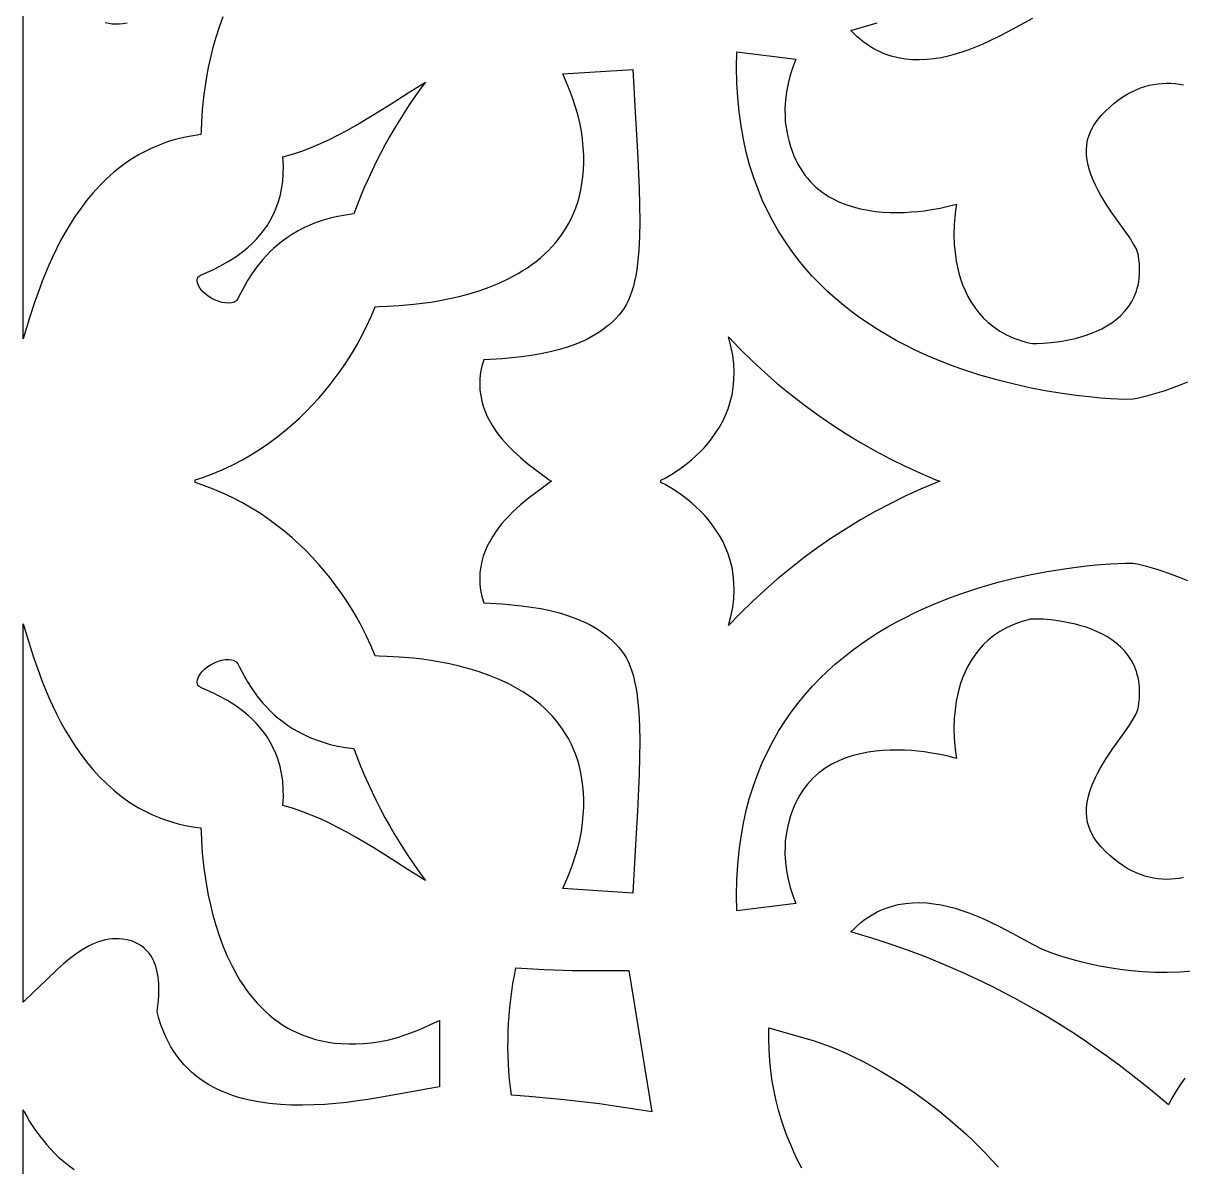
# Model space of a CAD drawing. Extents: x -270 to 270, y -847 to 847.
# Drawn here: x -67.5 to -10.2, y -33.9 to 22.6 of the extents above; entities that cross this region are included whole.
import ezdxf

# ---------------------------------------------------------------- set-up
doc = ezdxf.new("R2010")
doc.units = 0
doc.layers.add('LAYER_1', color=18, linetype='CONTINUOUS')

msp = doc.modelspace()

# ---------------------------------------------------------------- linework, layer by layer
at = {"layer": 'LAYER_1'}
for points in [[(-57.623, 22.956), (-57.811, 22.445), (-57.976, 21.934), (-58.119, 21.428), (-58.242, 20.93), (-58.347, 20.445), (-58.435, 19.976), (-58.508, 19.528), (-58.566, 19.106), (-58.648, 18.351), (-58.691, 17.747), (-58.708, 17.326), (-58.712, 17.12), (-59.003, 17.081), (-59.288, 17.033), (-59.566, 16.977), (-59.838, 16.912), (-60.104, 16.839), (-60.363, 16.758), (-60.616, 16.669), (-60.864, 16.573), (-61.105, 16.47), (-61.34, 16.359), (-61.57, 16.243), (-61.793, 16.119), (-62.011, 15.99), (-62.224, 15.854), (-62.632, 15.566), (-63.019, 15.258), (-63.386, 14.931), (-63.732, 14.587), (-64.059, 14.228), (-64.367, 13.856), (-64.657, 13.474), (-64.929, 13.083), (-65.185, 12.685), (-65.424, 12.282), (-65.648, 11.876), (-65.856, 11.47), (-66.051, 11.064), (-66.231, 10.662), (-66.399, 10.265), (-66.554, 9.875), (-66.698, 9.494), (-66.952, 8.768), (-67.167, 8.102), (-67.5, 7.015), (-67.5, 25.741)], [(-63.44, 22.66), (-63.269, 22.628), (-63.097, 22.608), (-62.923, 22.6), (-62.747, 22.604), (-62.569, 22.621), (-62.352, 22.659)], [(-17.597, 22.866), (-18.597, 22.325), (-19.168, 22.026), (-19.777, 21.729), (-20.094, 21.586), (-20.419, 21.45), (-20.75, 21.321), (-21.086, 21.203), (-21.428, 21.097), (-21.773, 21.005), (-22.122, 20.928), (-22.473, 20.87), (-22.825, 20.831), (-23.179, 20.814), (-23.532, 20.821), (-23.885, 20.853), (-24.236, 20.913), (-24.585, 21.002), (-24.931, 21.123), (-25.102, 21.195), (-25.272, 21.277), (-25.441, 21.367), (-25.609, 21.466), (-25.775, 21.574), (-25.94, 21.692), (-26.103, 21.82), (-26.265, 21.957), (-26.424, 22.105), (-26.582, 22.264), (-25.28, 22.659)], [(-9.929, 4.878), (-10.345, 4.711), (-10.741, 4.563), (-11.112, 4.435), (-11.452, 4.325), (-12.028, 4.16), (-12.431, 4.061), (-12.628, 4.026), (-12.995, 4.024), (-13.74, 4.055), (-14.236, 4.091), (-14.805, 4.144), (-15.44, 4.217), (-16.135, 4.313), (-16.881, 4.435), (-17.673, 4.586), (-18.502, 4.769), (-19.362, 4.987), (-20.247, 5.243), (-20.696, 5.386), (-21.148, 5.54), (-21.602, 5.704), (-22.058, 5.88), (-22.515, 6.068), (-22.972, 6.267), (-23.428, 6.479), (-23.881, 6.704), (-24.332, 6.942), (-24.779, 7.193), (-25.222, 7.459), (-25.659, 7.738), (-26.089, 8.032), (-26.513, 8.342), (-26.928, 8.666), (-27.334, 9.007), (-27.731, 9.363), (-28.116, 9.736), (-28.49, 10.126), (-28.852, 10.533), (-29.2, 10.957), (-29.534, 11.4), (-29.852, 11.86), (-30.155, 12.34), (-30.441, 12.838), (-30.708, 13.356), (-30.958, 13.894), (-31.187, 14.452), (-31.396, 15.03), (-31.584, 15.63), (-31.75, 16.25), (-31.892, 16.892), (-32.011, 17.557), (-32.105, 18.243), (-32.173, 18.952), (-32.214, 19.685), (-32.228, 20.441), (-32.213, 21.22), (-29.302, 20.853), (-29.449, 20.463), (-29.576, 20.062), (-29.682, 19.653), (-29.763, 19.237), (-29.817, 18.818), (-29.842, 18.397), (-29.836, 17.978), (-29.82, 17.77), (-29.796, 17.564), (-29.751, 17.287), (-29.697, 17.022), (-29.635, 16.769), (-29.564, 16.526), (-29.485, 16.295), (-29.397, 16.074), (-29.303, 15.863), (-29.201, 15.663), (-29.091, 15.472), (-28.976, 15.292), (-28.854, 15.121), (-28.725, 14.959), (-28.591, 14.806), (-28.452, 14.662), (-28.307, 14.527), (-28.158, 14.4), (-28.004, 14.281), (-27.846, 14.171), (-27.684, 14.067), (-27.518, 13.972), (-27.178, 13.802), (-26.826, 13.659), (-26.466, 13.542), (-26.101, 13.448), (-25.732, 13.376), (-25.363, 13.323), (-24.995, 13.289), (-24.631, 13.27), (-24.274, 13.266), (-23.926, 13.275), (-23.589, 13.294), (-23.266, 13.322), (-22.96, 13.357), (-22.673, 13.398), (-22.165, 13.487), (-21.763, 13.574), (-21.485, 13.647), (-21.352, 13.688), (-21.411, 13.367), (-21.447, 13.056), (-21.474, 12.664), (-21.484, 12.205), (-21.466, 11.693), (-21.444, 11.422), (-21.412, 11.142), (-21.368, 10.857), (-21.311, 10.568), (-21.24, 10.275), (-21.155, 9.983), (-21.053, 9.691), (-20.934, 9.402), (-20.796, 9.117), (-20.638, 8.839), (-20.459, 8.569), (-20.258, 8.309), (-20.034, 8.06), (-19.785, 7.825), (-19.511, 7.605), (-19.21, 7.402), (-18.88, 7.218), (-18.522, 7.055), (-18.133, 6.914), (-17.926, 6.852), (-17.712, 6.797), (-17.608, 6.788), (-17.39, 6.787), (-17.076, 6.799), (-16.683, 6.832), (-16.231, 6.891), (-15.735, 6.983), (-15.477, 7.043), (-15.215, 7.114), (-14.952, 7.197), (-14.689, 7.292), (-14.428, 7.4), (-14.173, 7.521), (-13.924, 7.658), (-13.685, 7.81), (-13.458, 7.978), (-13.245, 8.163), (-13.048, 8.366), (-12.869, 8.588), (-12.71, 8.83), (-12.575, 9.091), (-12.464, 9.374), (-12.419, 9.524), (-12.381, 9.679), (-12.35, 9.84), (-12.327, 10.007), (-12.312, 10.179), (-12.305, 10.358), (-12.307, 10.542), (-12.317, 10.733), (-12.336, 10.93), (-12.365, 11.134), (-12.396, 11.261), (-12.446, 11.398), (-12.515, 11.546), (-12.6, 11.702), (-12.812, 12.042), (-13.068, 12.414), (-13.653, 13.239), (-13.952, 13.686), (-14.237, 14.15), (-14.369, 14.388), (-14.491, 14.628), (-14.603, 14.871), (-14.701, 15.117), (-14.785, 15.363), (-14.853, 15.612), (-14.901, 15.861), (-14.93, 16.11), (-14.936, 16.359), (-14.919, 16.608), (-14.876, 16.855), (-14.805, 17.101), (-14.705, 17.345), (-14.573, 17.587), (-14.408, 17.826), (-14.209, 18.062), (-13.994, 18.282), (-13.779, 18.485), (-13.563, 18.669), (-13.346, 18.837), (-13.129, 18.987), (-12.912, 19.121), (-12.695, 19.239), (-12.478, 19.341), (-12.261, 19.429), (-12.044, 19.502), (-11.828, 19.56), (-11.612, 19.606), (-11.397, 19.637), (-11.183, 19.657), (-10.97, 19.664), (-10.758, 19.659), (-10.547, 19.643), (-10.337, 19.616), (-10.129, 19.579)], [(-10.129, -19.636), (-10.337, -19.673), (-10.547, -19.7), (-10.758, -19.716), (-10.97, -19.721), (-11.183, -19.714), (-11.397, -19.695), (-11.612, -19.663), (-11.828, -19.618), (-12.044, -19.559), (-12.261, -19.486), (-12.478, -19.399), (-12.695, -19.296), (-12.912, -19.178), (-13.129, -19.044), (-13.346, -18.894), (-13.563, -18.727), (-13.779, -18.542), (-13.994, -18.34), (-14.209, -18.119), (-14.408, -17.883), (-14.573, -17.645), (-14.705, -17.403), (-14.805, -17.159), (-14.876, -16.913), (-14.919, -16.665), (-14.936, -16.417), (-14.93, -16.167), (-14.901, -15.918), (-14.853, -15.669), (-14.785, -15.421), (-14.701, -15.174), (-14.603, -14.929), (-14.491, -14.685), (-14.369, -14.445), (-14.237, -14.207), (-13.952, -13.743), (-13.653, -13.297), (-13.068, -12.471), (-12.812, -12.099), (-12.6, -11.76), (-12.515, -11.603), (-12.446, -11.456), (-12.396, -11.318), (-12.365, -11.191), (-12.336, -10.988), (-12.317, -10.79), (-12.307, -10.6), (-12.305, -10.415), (-12.312, -10.236), (-12.327, -10.064), (-12.35, -9.897), (-12.381, -9.736), (-12.419, -9.581), (-12.464, -9.432), (-12.575, -9.149), (-12.71, -8.887), (-12.869, -8.645), (-13.048, -8.424), (-13.245, -8.22), (-13.458, -8.035), (-13.685, -7.867), (-13.924, -7.715), (-14.173, -7.579), (-14.428, -7.457), (-14.689, -7.349), (-14.952, -7.254), (-15.215, -7.172), (-15.477, -7.101), (-15.735, -7.04), (-16.231, -6.948), (-16.683, -6.889), (-17.076, -6.857), (-17.39, -6.844), (-17.608, -6.846), (-17.712, -6.854), (-17.926, -6.91), (-18.133, -6.971), (-18.522, -7.112), (-18.88, -7.276), (-19.21, -7.46), (-19.511, -7.663), (-19.785, -7.882), (-20.034, -8.118), (-20.258, -8.366), (-20.459, -8.626), (-20.638, -8.896), (-20.796, -9.174), (-20.934, -9.459), (-21.053, -9.748), (-21.155, -10.04), (-21.24, -10.333), (-21.311, -10.625), (-21.368, -10.914), (-21.412, -11.2), (-21.444, -11.479), (-21.466, -11.75), (-21.484, -12.262), (-21.474, -12.721), (-21.447, -13.113), (-21.411, -13.424), (-21.352, -13.746), (-21.485, -13.704), (-21.763, -13.632), (-22.165, -13.544), (-22.673, -13.455), (-22.96, -13.415), (-23.266, -13.379), (-23.589, -13.351), (-23.926, -13.332), (-24.274, -13.324), (-24.631, -13.328), (-24.995, -13.346), (-25.363, -13.38), (-25.732, -13.433), (-26.101, -13.505), (-26.466, -13.599), (-26.826, -13.717), (-27.178, -13.859), (-27.518, -14.029), (-27.684, -14.125), (-27.846, -14.228), (-28.004, -14.339), (-28.158, -14.457), (-28.307, -14.584), (-28.452, -14.72), (-28.591, -14.864), (-28.725, -15.016), (-28.854, -15.178), (-28.976, -15.349), (-29.091, -15.53), (-29.201, -15.72), (-29.303, -15.92), (-29.397, -16.131), (-29.485, -16.352), (-29.564, -16.584), (-29.635, -16.826), (-29.697, -17.08), (-29.751, -17.345), (-29.796, -17.621), (-29.82, -17.828), (-29.836, -18.036), (-29.842, -18.455), (-29.817, -18.875), (-29.763, -19.294), (-29.682, -19.71), (-29.576, -20.12), (-29.449, -20.52), (-29.302, -20.91), (-32.213, -21.278), (-32.228, -20.498), (-32.214, -19.742), (-32.173, -19.01), (-32.105, -18.3), (-32.011, -17.614), (-31.892, -16.95), (-31.75, -16.308), (-31.584, -15.687), (-31.396, -15.088), (-31.187, -14.509), (-30.958, -13.951), (-30.708, -13.414), (-30.441, -12.896), (-30.155, -12.397), (-29.852, -11.918), (-29.534, -11.457), (-29.2, -11.015), (-28.852, -10.59), (-28.49, -10.183), (-28.116, -9.793), (-27.731, -9.42), (-27.334, -9.064), (-26.928, -8.724), (-26.513, -8.399), (-26.089, -8.09), (-25.659, -7.796), (-25.222, -7.516), (-24.779, -7.251), (-24.332, -6.999), (-23.881, -6.761), (-23.428, -6.536), (-22.972, -6.324), (-22.515, -6.125), (-22.058, -5.937), (-21.602, -5.761), (-21.148, -5.597), (-20.696, -5.443), (-20.247, -5.3), (-19.362, -5.044), (-18.502, -4.826), (-17.673, -4.643), (-16.881, -4.492), (-16.135, -4.37), (-15.44, -4.274), (-14.805, -4.201), (-14.236, -4.148), (-13.74, -4.113), (-12.995, -4.081), (-12.628, -4.083), (-12.431, -4.119), (-12.028, -4.217), (-11.452, -4.383), (-11.112, -4.493), (-10.741, -4.621), (-10.345, -4.768), (-9.929, -4.935)], [(-10.062, -29.559), (-10.236, -29.792), (-10.405, -30.039), (-10.569, -30.301), (-10.727, -30.579), (-10.879, -30.872), (-11.496, -30.35), (-12.109, -29.849), (-12.717, -29.369), (-13.321, -28.91), (-13.919, -28.47), (-14.512, -28.05), (-15.098, -27.649), (-15.678, -27.266), (-16.251, -26.901), (-16.816, -26.553), (-17.374, -26.223), (-17.924, -25.909), (-18.465, -25.61), (-18.997, -25.328), (-19.52, -25.06), (-20.033, -24.806), (-21.028, -24.341), (-21.98, -23.928), (-22.884, -23.563), (-23.737, -23.242), (-24.537, -22.961), (-25.28, -22.717), (-26.582, -22.321), (-26.424, -22.163), (-26.265, -22.015), (-26.103, -21.877), (-25.94, -21.749), (-25.775, -21.631), (-25.609, -21.523), (-25.441, -21.424), (-25.272, -21.334), (-25.102, -21.253), (-24.931, -21.18), (-24.585, -21.06), (-24.236, -20.97), (-23.885, -20.911), (-23.532, -20.878), (-23.179, -20.872), (-22.825, -20.889), (-22.473, -20.927), (-22.122, -20.986), (-21.773, -21.062), (-21.428, -21.154), (-21.086, -21.26), (-20.75, -21.379), (-20.419, -21.507), (-20.094, -21.644), (-19.777, -21.786), (-19.168, -22.083), (-18.597, -22.382), (-17.597, -22.923), (-17.181, -23.135), (-16.997, -23.22), (-16.829, -23.287), (-16.611, -23.367), (-16.174, -23.514), (-15.541, -23.701), (-15.16, -23.801), (-14.739, -23.901), (-14.281, -23.998), (-13.79, -24.088), (-13.269, -24.169), (-12.72, -24.235), (-12.147, -24.285), (-11.553, -24.314), (-10.941, -24.32), (-10.314, -24.3), (-9.674, -24.248)], [(-29.003, -34.015), (-29.195, -33.643), (-29.379, -33.258), (-29.555, -32.86), (-29.722, -32.448), (-29.878, -32.023), (-30.023, -31.586), (-30.155, -31.135), (-30.273, -30.671), (-30.377, -30.194), (-30.465, -29.704), (-30.537, -29.201), (-30.591, -28.685), (-30.627, -28.156), (-30.643, -27.615), (-30.639, -27.061), (-29.888, -27.278), (-29.135, -27.488), (-28.387, -27.712), (-28.016, -27.836), (-27.649, -27.97), (-27.356, -28.087), (-26.807, -28.327), (-26.448, -28.497), (-26.039, -28.701), (-25.584, -28.942), (-25.089, -29.22), (-24.559, -29.536), (-23.998, -29.892), (-23.41, -30.29), (-22.802, -30.73), (-22.176, -31.214), (-21.539, -31.743), (-20.895, -32.318), (-20.572, -32.624), (-20.249, -32.941), (-19.926, -33.271), (-19.605, -33.613), (-19.285, -33.968)], [(-67.5, -45.68), (-67.5, -31.116), (-67.45, -31.22), (-67.343, -31.42), (-67.18, -31.699), (-66.959, -32.04), (-66.681, -32.425), (-66.52, -32.629), (-66.344, -32.839), (-66.154, -33.051), (-65.949, -33.263), (-65.73, -33.474), (-65.495, -33.682), (-65.246, -33.884), (-64.982, -34.078)]]:
    msp.add_lwpolyline(points, dxfattribs=at)
for points in [[(-37.238, 18.239), (-37.127, 16.274), (-37.046, 14.465), (-37.024, 13.625), (-37.018, 12.831), (-37.032, 12.084), (-37.067, 11.387), (-37.128, 10.742), (-37.168, 10.44), (-37.216, 10.152), (-37.271, 9.877), (-37.334, 9.617), (-37.406, 9.372), (-37.486, 9.141), (-37.576, 8.926), (-37.675, 8.726), (-37.783, 8.541), (-37.902, 8.373), (-38.047, 8.195), (-38.201, 8.026), (-38.362, 7.866), (-38.53, 7.715), (-38.705, 7.572), (-38.887, 7.437), (-39.074, 7.311), (-39.268, 7.192), (-39.467, 7.08), (-39.671, 6.976), (-40.093, 6.788), (-40.532, 6.625), (-40.983, 6.486), (-41.446, 6.369), (-41.915, 6.272), (-42.39, 6.192), (-42.866, 6.127), (-43.342, 6.076), (-43.814, 6.037), (-44.734, 5.984), (-44.823, 5.67), (-44.883, 5.362), (-44.918, 5.063), (-44.929, 4.771), (-44.916, 4.487), (-44.882, 4.211), (-44.828, 3.942), (-44.754, 3.681), (-44.664, 3.428), (-44.557, 3.182), (-44.435, 2.944), (-44.301, 2.713), (-44.154, 2.491), (-43.997, 2.275), (-43.831, 2.067), (-43.657, 1.867), (-43.477, 1.674), (-43.293, 1.489), (-42.914, 1.141), (-42.533, 0.824), (-42.161, 0.536), (-41.489, 0.048), (-41.385, -0.029), (-41.489, -0.106), (-42.161, -0.593), (-42.533, -0.881), (-42.914, -1.199), (-43.293, -1.547), (-43.477, -1.732), (-43.657, -1.925), (-43.831, -2.125), (-43.997, -2.333), (-44.154, -2.548), (-44.301, -2.771), (-44.435, -3.001), (-44.557, -3.24), (-44.664, -3.485), (-44.754, -3.739), (-44.828, -4), (-44.882, -4.268), (-44.916, -4.545), (-44.929, -4.829), (-44.918, -5.12), (-44.883, -5.42), (-44.823, -5.727), (-44.734, -6.042), (-43.814, -6.094), (-43.342, -6.134), (-42.866, -6.185), (-42.39, -6.249), (-41.915, -6.329), (-41.446, -6.427), (-40.983, -6.544), (-40.532, -6.683), (-40.093, -6.845), (-39.671, -7.033), (-39.467, -7.138), (-39.268, -7.249), (-39.074, -7.368), (-38.887, -7.495), (-38.705, -7.629), (-38.53, -7.772), (-38.362, -7.923), (-38.201, -8.083), (-38.047, -8.252), (-37.902, -8.43), (-37.783, -8.599), (-37.675, -8.783), (-37.576, -8.983), (-37.486, -9.199), (-37.406, -9.429), (-37.334, -9.675), (-37.271, -9.935), (-37.216, -10.209), (-37.168, -10.498), (-37.128, -10.8), (-37.067, -11.445), (-37.032, -12.142), (-37.018, -12.888), (-37.024, -13.683), (-37.046, -14.523), (-37.127, -16.331), (-37.238, -18.296), (-37.358, -20.401), (-40.816, -20.18), (-40.649, -19.79), (-40.49, -19.396), (-40.341, -18.996), (-40.205, -18.591), (-40.085, -18.182), (-39.983, -17.769), (-39.901, -17.351), (-39.843, -16.93), (-39.808, -16.538), (-39.79, -16.158), (-39.788, -15.791), (-39.802, -15.436), (-39.83, -15.094), (-39.873, -14.763), (-39.931, -14.444), (-40.002, -14.136), (-40.085, -13.839), (-40.182, -13.554), (-40.29, -13.279), (-40.411, -13.015), (-40.542, -12.761), (-40.684, -12.517), (-40.835, -12.284), (-40.997, -12.06), (-41.167, -11.845), (-41.346, -11.64), (-41.533, -11.445), (-41.727, -11.258), (-41.929, -11.079), (-42.137, -10.91), (-42.351, -10.748), (-42.571, -10.595), (-42.795, -10.449), (-43.024, -10.311), (-43.494, -10.057), (-43.976, -9.832), (-44.466, -9.632), (-44.959, -9.458), (-45.453, -9.306), (-45.943, -9.176), (-46.424, -9.066), (-46.893, -8.973), (-47.346, -8.897), (-47.779, -8.836), (-48.188, -8.787), (-48.916, -8.722), (-49.499, -8.689), (-49.905, -8.673), (-50.1, -8.662), (-50.295, -8.186), (-50.54, -7.652), (-50.839, -7.071), (-51.009, -6.766), (-51.193, -6.453), (-51.391, -6.133), (-51.604, -5.807), (-51.831, -5.477), (-52.073, -5.144), (-52.329, -4.81), (-52.602, -4.474), (-52.889, -4.139), (-53.192, -3.806), (-53.512, -3.476), (-53.847, -3.151), (-54.199, -2.83), (-54.567, -2.517), (-54.952, -2.212), (-55.354, -1.916), (-55.773, -1.63), (-56.21, -1.356), (-56.664, -1.096), (-57.136, -0.849), (-57.626, -0.618), (-58.135, -0.403), (-58.662, -0.207), (-59.003, -0.096), (-59.003, 0.039), (-58.662, 0.149), (-58.135, 0.346), (-57.626, 0.56), (-57.136, 0.792), (-56.664, 1.038), (-56.21, 1.299), (-55.773, 1.573), (-55.354, 1.858), (-54.952, 2.154), (-54.567, 2.46), (-54.199, 2.773), (-53.847, 3.093), (-53.512, 3.419), (-53.192, 3.749), (-52.889, 4.082), (-52.602, 4.417), (-52.329, 4.752), (-52.073, 5.087), (-51.831, 5.42), (-51.604, 5.75), (-51.391, 6.075), (-51.193, 6.395), (-51.009, 6.708), (-50.839, 7.014), (-50.54, 7.594), (-50.295, 8.128), (-50.1, 8.605), (-49.905, 8.616), (-49.499, 8.631), (-48.916, 8.665), (-48.188, 8.73), (-47.779, 8.778), (-47.346, 8.84), (-46.893, 8.916), (-46.424, 9.008), (-45.943, 9.119), (-45.453, 9.249), (-44.959, 9.401), (-44.466, 9.575), (-43.976, 9.774), (-43.494, 10), (-43.024, 10.254), (-42.795, 10.392), (-42.571, 10.537), (-42.351, 10.691), (-42.137, 10.852), (-41.929, 11.022), (-41.727, 11.2), (-41.533, 11.387), (-41.346, 11.583), (-41.167, 11.788), (-40.997, 12.002), (-40.835, 12.226), (-40.684, 12.46), (-40.542, 12.704), (-40.411, 12.957), (-40.29, 13.221), (-40.182, 13.496), (-40.085, 13.782), (-40.002, 14.078), (-39.931, 14.386), (-39.873, 14.705), (-39.83, 15.036), (-39.802, 15.379), (-39.788, 15.734), (-39.79, 16.101), (-39.808, 16.48), (-39.843, 16.873), (-39.901, 17.294), (-39.983, 17.711), (-40.085, 18.124), (-40.205, 18.534), (-40.341, 18.938), (-40.49, 19.338), (-40.649, 19.733), (-40.816, 20.123), (-37.358, 20.343)], [(-47.888, 19.347), (-48.156, 18.97), (-48.417, 18.588), (-48.671, 18.2), (-48.919, 17.806), (-49.159, 17.408), (-49.393, 17.005), (-49.619, 16.597), (-49.837, 16.185), (-50.049, 15.769), (-50.252, 15.349), (-50.448, 14.925), (-50.636, 14.498), (-50.816, 14.067), (-50.988, 13.634), (-51.151, 13.197), (-51.56, 13.144), (-51.95, 13.073), (-52.321, 12.987), (-52.674, 12.885), (-53.009, 12.77), (-53.327, 12.642), (-53.627, 12.503), (-53.912, 12.354), (-54.18, 12.197), (-54.433, 12.031), (-54.671, 11.86), (-54.894, 11.683), (-55.103, 11.502), (-55.298, 11.318), (-55.479, 11.133), (-55.648, 10.947), (-55.804, 10.763), (-55.947, 10.58), (-56.2, 10.227), (-56.41, 9.896), (-56.58, 9.598), (-56.814, 9.14), (-56.885, 8.999), (-56.931, 8.93), (-56.986, 8.886), (-57.048, 8.851), (-57.115, 8.824), (-57.186, 8.804), (-57.341, 8.785), (-57.507, 8.792), (-57.682, 8.823), (-57.86, 8.876), (-58.037, 8.949), (-58.209, 9.037), (-58.371, 9.141), (-58.52, 9.256), (-58.65, 9.381), (-58.757, 9.514), (-58.837, 9.651), (-58.886, 9.791), (-58.897, 9.861), (-58.899, 9.931), (-58.89, 10), (-58.871, 10.068), (-58.851, 10.093), (-58.806, 10.122), (-58.65, 10.199), (-58.122, 10.439), (-57.777, 10.611), (-57.397, 10.822), (-56.995, 11.077), (-56.79, 11.222), (-56.584, 11.38), (-56.38, 11.551), (-56.18, 11.735), (-55.984, 11.933), (-55.795, 12.146), (-55.614, 12.373), (-55.442, 12.616), (-55.283, 12.876), (-55.137, 13.151), (-55.007, 13.444), (-54.893, 13.755), (-54.797, 14.083), (-54.723, 14.43), (-54.67, 14.797), (-54.64, 15.183), (-54.637, 15.589), (-54.66, 16.015), (-54.185, 16.15), (-53.717, 16.306), (-53.256, 16.482), (-52.801, 16.676), (-52.351, 16.885), (-51.906, 17.109), (-51.466, 17.346), (-51.03, 17.592), (-50.166, 18.11), (-49.312, 18.646), (-48.463, 19.188), (-47.614, 19.718)], [(-32.05, 6.509), (-31.451, 5.921), (-30.835, 5.351), (-30.203, 4.798), (-29.554, 4.264), (-28.89, 3.748), (-28.211, 3.252), (-27.519, 2.775), (-26.815, 2.319), (-26.098, 1.885), (-25.371, 1.472), (-24.634, 1.081), (-23.888, 0.713), (-23.133, 0.369), (-22.371, 0.048), (-22.174, -0.029), (-22.371, -0.105), (-23.133, -0.426), (-23.888, -0.77), (-24.634, -1.138), (-25.371, -1.529), (-26.098, -1.942), (-26.815, -2.377), (-27.519, -2.833), (-28.211, -3.309), (-28.89, -3.805), (-29.554, -4.321), (-30.203, -4.856), (-30.835, -5.408), (-31.451, -5.979), (-32.05, -6.566), (-32.629, -7.17), (-32.508, -6.713), (-32.422, -6.272), (-32.37, -5.846), (-32.349, -5.437), (-32.358, -5.042), (-32.394, -4.664), (-32.456, -4.3), (-32.542, -3.952), (-32.648, -3.62), (-32.775, -3.302), (-32.918, -2.999), (-33.077, -2.712), (-33.249, -2.439), (-33.432, -2.18), (-33.625, -1.937), (-33.824, -1.707), (-34.029, -1.492), (-34.237, -1.292), (-34.446, -1.105), (-34.654, -0.933), (-35.059, -0.63), (-35.435, -0.381), (-35.767, -0.187), (-35.97, -0.081), (-35.97, 0.024), (-35.767, 0.13), (-35.435, 0.324), (-35.059, 0.572), (-34.654, 0.875), (-34.446, 1.048), (-34.237, 1.234), (-34.029, 1.435), (-33.824, 1.65), (-33.625, 1.879), (-33.432, 2.123), (-33.249, 2.381), (-33.077, 2.654), (-32.918, 2.942), (-32.775, 3.245), (-32.648, 3.562), (-32.542, 3.895), (-32.456, 4.243), (-32.394, 4.606), (-32.358, 4.985), (-32.349, 5.379), (-32.37, 5.789), (-32.422, 6.214), (-32.508, 6.656), (-32.629, 7.113)], [(-67.167, -8.16), (-66.952, -8.826), (-66.698, -9.552), (-66.554, -9.933), (-66.399, -10.323), (-66.231, -10.72), (-66.051, -11.122), (-65.856, -11.527), (-65.648, -11.934), (-65.424, -12.339), (-65.185, -12.742), (-64.929, -13.14), (-64.657, -13.531), (-64.367, -13.914), (-64.059, -14.285), (-63.732, -14.644), (-63.386, -14.988), (-63.019, -15.315), (-62.632, -15.624), (-62.224, -15.912), (-62.011, -16.047), (-61.793, -16.177), (-61.57, -16.3), (-61.34, -16.417), (-61.105, -16.527), (-60.864, -16.63), (-60.616, -16.727), (-60.363, -16.815), (-60.104, -16.896), (-59.838, -16.969), (-59.566, -17.034), (-59.288, -17.091), (-59.003, -17.139), (-58.712, -17.178), (-58.708, -17.383), (-58.691, -17.804), (-58.648, -18.409), (-58.566, -19.163), (-58.508, -19.586), (-58.435, -20.034), (-58.347, -20.502), (-58.242, -20.988), (-58.119, -21.486), (-57.976, -21.992), (-57.811, -22.502), (-57.623, -23.013), (-57.411, -23.52), (-57.174, -24.018), (-56.908, -24.504), (-56.765, -24.741), (-56.614, -24.974), (-56.456, -25.201), (-56.29, -25.422), (-56.115, -25.638), (-55.933, -25.847), (-55.742, -26.048), (-55.543, -26.242), (-55.335, -26.427), (-55.119, -26.604), (-54.893, -26.771), (-54.658, -26.928), (-54.413, -27.076), (-54.159, -27.212), (-53.895, -27.337), (-53.621, -27.45), (-53.336, -27.55), (-53.042, -27.638), (-52.736, -27.712), (-52.42, -27.772), (-52.093, -27.818), (-51.755, -27.849), (-51.406, -27.864), (-51.045, -27.863), (-50.672, -27.845), (-50.288, -27.811), (-49.851, -27.747), (-49.418, -27.656), (-48.99, -27.54), (-48.566, -27.403), (-48.147, -27.247), (-47.734, -27.076), (-47.326, -26.892), (-46.924, -26.699), (-46.924, -29.994), (-47.494, -30.081), (-48.206, -30.212), (-49.038, -30.369), (-49.968, -30.533), (-50.463, -30.612), (-50.974, -30.686), (-51.499, -30.753), (-52.035, -30.809), (-52.58, -30.853), (-53.13, -30.883), (-53.683, -30.896), (-54.235, -30.89), (-54.786, -30.862), (-55.331, -30.81), (-55.868, -30.733), (-56.394, -30.627), (-56.652, -30.562), (-56.906, -30.49), (-57.157, -30.409), (-57.403, -30.319), (-57.644, -30.221), (-57.88, -30.114), (-58.111, -29.997), (-58.336, -29.87), (-58.555, -29.734), (-58.768, -29.587), (-58.974, -29.429), (-59.172, -29.261), (-59.364, -29.081), (-59.547, -28.89), (-59.723, -28.687), (-59.89, -28.472), (-60.048, -28.245), (-60.197, -28.004), (-60.336, -27.751), (-60.466, -27.485), (-60.585, -27.206), (-60.694, -26.912), (-60.792, -26.604), (-60.879, -26.282), (-60.862, -26.103), (-60.817, -25.71), (-60.799, -25.454), (-60.791, -25.17), (-60.799, -24.866), (-60.83, -24.552), (-60.888, -24.236), (-60.93, -24.079), (-60.981, -23.926), (-61.041, -23.776), (-61.112, -23.631), (-61.195, -23.491), (-61.29, -23.359), (-61.397, -23.234), (-61.518, -23.119), (-61.654, -23.014), (-61.804, -22.92), (-61.97, -22.839), (-62.152, -22.771), (-62.352, -22.717), (-62.569, -22.679), (-62.747, -22.662), (-62.923, -22.657), (-63.097, -22.666), (-63.269, -22.686), (-63.44, -22.717), (-63.609, -22.759), (-63.776, -22.812), (-63.941, -22.873), (-64.105, -22.944), (-64.267, -23.024), (-64.586, -23.206), (-64.9, -23.416), (-65.208, -23.648), (-65.51, -23.899), (-65.807, -24.164), (-66.388, -24.718), (-66.951, -25.275), (-67.5, -25.799), (-67.5, -7.073)], [(-57.186, -8.861), (-57.115, -8.881), (-57.048, -8.909), (-56.986, -8.944), (-56.931, -8.987), (-56.885, -9.057), (-56.814, -9.198), (-56.58, -9.656), (-56.41, -9.954), (-56.2, -10.284), (-55.947, -10.638), (-55.804, -10.82), (-55.648, -11.005), (-55.479, -11.19), (-55.298, -11.375), (-55.103, -11.559), (-54.894, -11.74), (-54.671, -11.917), (-54.433, -12.089), (-54.18, -12.254), (-53.912, -12.412), (-53.627, -12.561), (-53.327, -12.7), (-53.009, -12.827), (-52.674, -12.943), (-52.321, -13.044), (-51.95, -13.131), (-51.56, -13.201), (-51.151, -13.255), (-50.988, -13.691), (-50.816, -14.124), (-50.636, -14.555), (-50.448, -14.982), (-50.252, -15.406), (-50.049, -15.826), (-49.837, -16.242), (-49.619, -16.654), (-49.393, -17.062), (-49.159, -17.465), (-48.919, -17.864), (-48.671, -18.257), (-48.417, -18.645), (-48.156, -19.028), (-47.888, -19.405), (-47.614, -19.776), (-48.463, -19.245), (-49.312, -18.704), (-50.166, -18.167), (-51.03, -17.65), (-51.466, -17.403), (-51.906, -17.167), (-52.351, -16.943), (-52.801, -16.733), (-53.256, -16.539), (-53.717, -16.363), (-54.185, -16.207), (-54.66, -16.073), (-54.637, -15.646), (-54.64, -15.24), (-54.67, -14.854), (-54.723, -14.488), (-54.797, -14.141), (-54.893, -13.812), (-55.007, -13.502), (-55.137, -13.209), (-55.283, -12.933), (-55.442, -12.674), (-55.614, -12.431), (-55.795, -12.203), (-55.984, -11.99), (-56.18, -11.792), (-56.38, -11.608), (-56.584, -11.437), (-56.79, -11.28), (-56.995, -11.134), (-57.397, -10.879), (-57.777, -10.668), (-58.122, -10.497), (-58.65, -10.256), (-58.806, -10.179), (-58.851, -10.15), (-58.871, -10.126), (-58.89, -10.057), (-58.899, -9.988), (-58.897, -9.918), (-58.886, -9.848), (-58.837, -9.708), (-58.757, -9.571), (-58.65, -9.439), (-58.52, -9.314), (-58.371, -9.198), (-58.209, -9.095), (-58.037, -9.006), (-57.86, -8.934), (-57.682, -8.881), (-57.507, -8.849), (-57.341, -8.842)], [(-41.743, -24.179), (-40.345, -24.223), (-38.947, -24.238), (-37.549, -24.223), (-36.42, -31.226), (-37.283, -31.084), (-38.148, -30.953), (-39.014, -30.833), (-39.882, -30.724), (-40.752, -30.627), (-41.622, -30.54), (-42.493, -30.466), (-43.365, -30.402), (-43.414, -30.012), (-43.454, -29.619), (-43.486, -29.225), (-43.51, -28.83), (-43.525, -28.434), (-43.532, -28.037), (-43.53, -27.64), (-43.52, -27.244), (-43.502, -26.847), (-43.475, -26.451), (-43.44, -26.056), (-43.396, -25.663), (-43.345, -25.27), (-43.284, -24.88), (-43.216, -24.492), (-43.139, -24.106)]]:
    msp.add_lwpolyline(points, close=True, dxfattribs=at)

doc.saveas('drawing.dxf')
